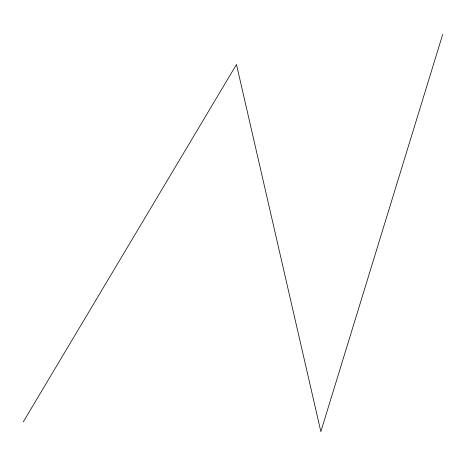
<?xml version="1.0" encoding="UTF-8"?>
<svg xmlns="http://www.w3.org/2000/svg" width="466" height="466" viewBox="0 0 466 466"><rect width="100%" height="100%" fill="white"/><g stroke="black" fill="none" stroke-linecap="round" stroke-linejoin="round"><path stroke-width="0.7" d="M442.7 34.391L320.853 431.609L236.483 64.494L23.3 421.823"/></g></svg>
